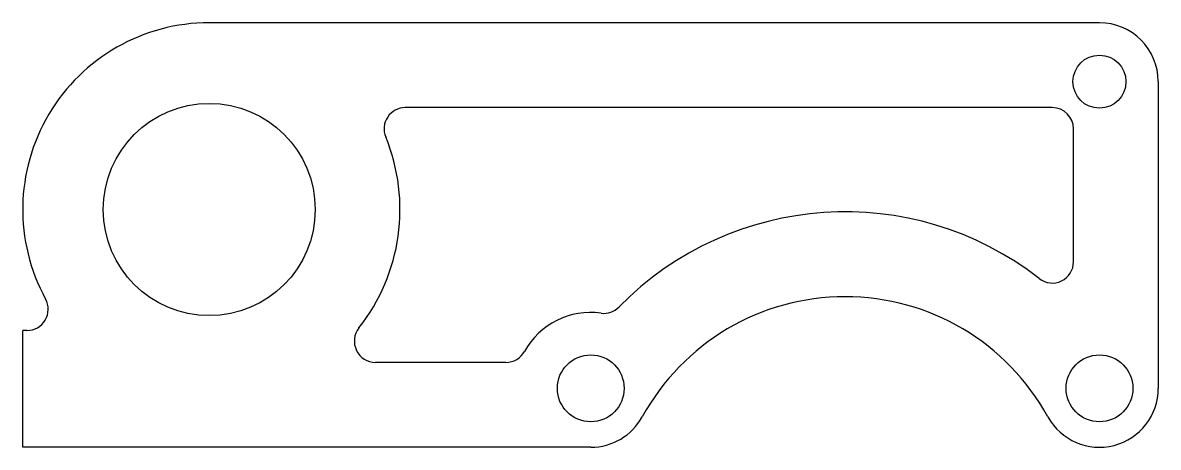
# Model space of a CAD drawing. Header units: metres. Extents: x 0 to 6.7, y 0 to 2.5.
import ezdxf

# ---------------------------------------------------------------- set-up
doc = ezdxf.new("R2010")
doc.units = ezdxf.units.M

msp = doc.modelspace()

# ---------------------------------------------------------------- linework, layer by layer
at = {"layer": '1', "color": 3}
for p, q in [((6.35, 2.5), (1.1, 2.5)), ((6.697, 2.153), (6.697, 0.347)), ((6.072, 2), (2.256233, 2)), ((6.197, 1.092133), (6.197, 1.875)), ((0.025073, 0.6875), (0, 0.6875)), ((0, 0), (0, 0.6875)), ((2.8501, 0.5), (2.080752, 0.5)), ((3.35, 0), (0, 0))]:
    msp.add_line(p, q, dxfattribs=at)
for centre, radius in [((6.35, 2.153), 0.15625), ((1.1, 1.4), 0.625), ((3.35, 0.347), 0.197), ((6.35, 0.347), 0.197)]:
    msp.add_circle(centre, radius, dxfattribs=at)
for centre, radius, start, end in [((1.1, 1.4), 1.1, 90, 208.658748), ((6.35, 2.153), 0.347, 360, 450), ((2.256233, 1.875), 0.125, 90, 202.333683), ((6.072, 1.875), 0.125, 360, 450), ((1.1, 1.4), 1.125, 321.683866, 382.333683), ((4.85, -0.478923), 1.865352, 52.123477, 135.599624), ((6.072, 1.092133), 0.125, 232.123477, 360), ((0.025073, 0.8125), 0.125, 270, 388.658748), ((4.85, -0.478923), 1.365352, 28.837878, 151.162145), ((3.427957, 0.913663), 0.125, 262.166844, 315.599624), ((3.35, 0.347), 0.447, 82.166844, 150.921075), ((2.080752, 0.625), 0.125, 141.683866, 270), ((2.8501, 0.625), 0.125, 270, 330.921075), ((6.35, 0.347), 0.347, 208.837734, 360.000003), ((3.35, 0.347), 0.347, 270, 331.162189)]:
    msp.add_arc(centre, radius, start, end, dxfattribs=at)

doc.saveas('drawing.dxf')
